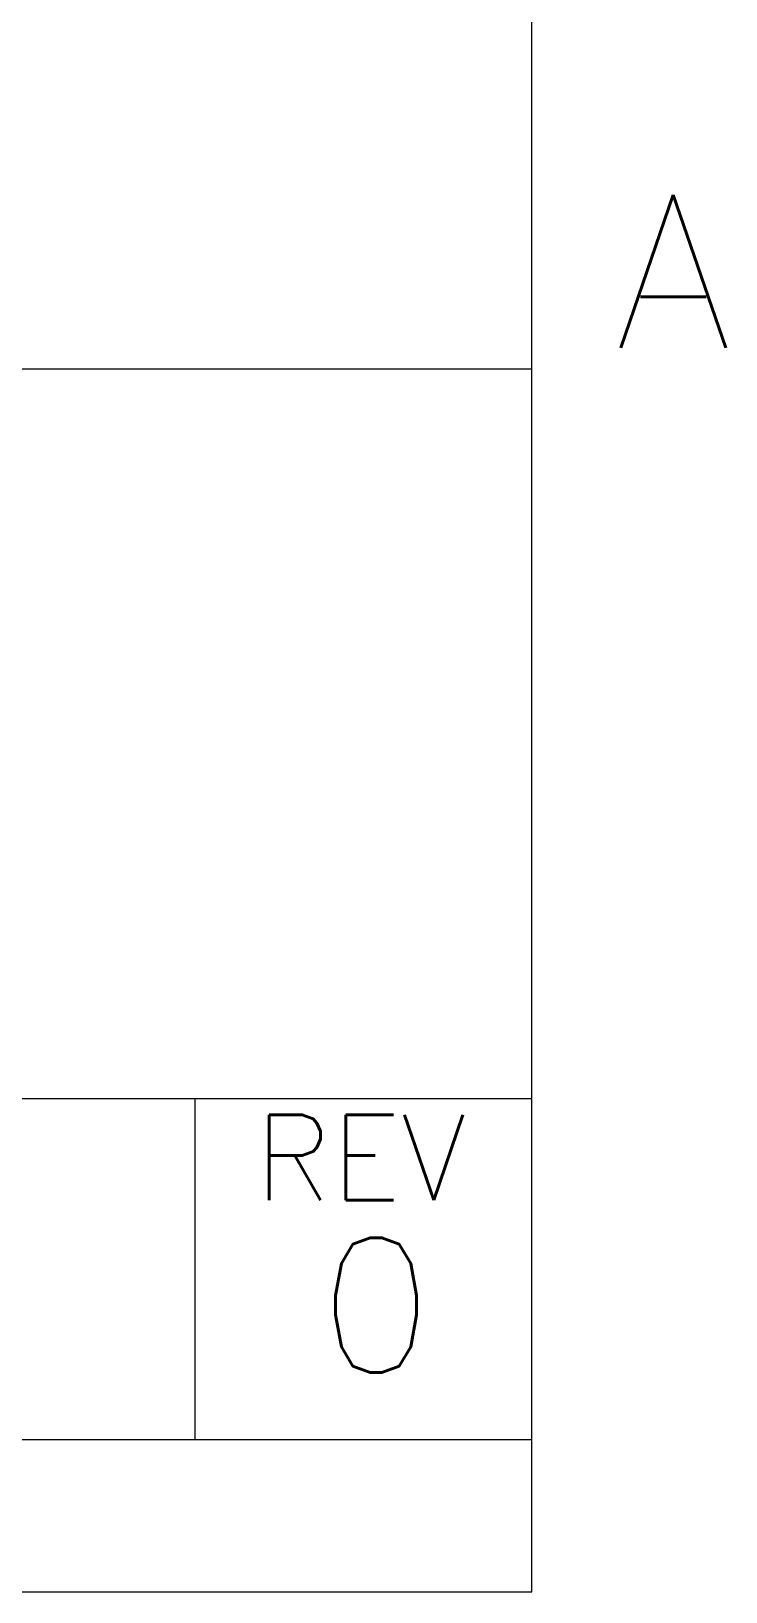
# Model space of a CAD drawing. Extents: x 47 to 273, y 294 to 439.
# Drawn here: x 264.23 to 271.36, y 297.48 to 313.5 of the extents above; entities that cross this region are included whole.
import ezdxf
from ezdxf.enums import TextEntityAlignment as Align

# ---------------------------------------------------------------- set-up
doc = ezdxf.new("R2010")
doc.units = 0
doc.header["$MEASUREMENT"] = 0
doc.layers.get('0').update_dxf_attribs({"linetype": 'CONTINUOUS'})
doc.layers.add('BORDER', color=5, linetype='CONTINUOUS')
doc.styles.get("Standard").update_dxf_attribs({"font": 'simplex.shx'})

# ---------------------------------------------------------------- blocks, each defined once
blk = doc.blocks.new('I10488', base_point=(19.6626, 0.962))
at = {"color": 7}
for tag, p, height in [('WEIGHT', (23.256, 0.6586), 0.1), ('JOB', (20.5621, 0.642), 0.1), ('CUSTOMER', (20.8203, 0.4151), 0.1), ('BY', (20.276, -0.0963), 0.1), ('DATE', (21.6383, -0.0922), 0.1), ('DWG', (24.4135, -0.3365), 0.12), ('CHKDATE', (21.6595, -0.3326), 0.1), ('CHKD', (20.2895, -0.3439), 0.1)]:
    blk.add_attdef(tag, p, '', height=height, dxfattribs=at)
for tag, height, p in [('TITLE', 0.1, (25.5534, 0.2446)), ('TITLE', 0.1, (25.5578, 0.0799)), ('REV', 0.12, (26.8569, -0.311))]:
    blk.add_attdef(tag, text='', height=height, dxfattribs=at).set_placement(p, align=Align.CENTER)
blk = doc.blocks.new('b-size border')
at = {"linetype": 'Continuous', "lineweight": 15}
for p, q in [((19.0244, 0), (19.0244, 12.0003)), ((19.0244, 0.1355), (0, 0.1355)), ((0, 0), (18.9818, 0)), ((10.3816, 0), (19.0244, 0))]:
    blk.add_line(p, q, dxfattribs=at)
at = {"linetype": 'Continuous', "lineweight": 0}
for p, q in [((16.1103, 1.09), (19.0244, 1.09)), ((16.1103, 0.4395), (19.0244, 0.4395)), ((18.724, 0.4395), (18.724, 0.1355))]:
    blk.add_line(p, q, dxfattribs=at)
ref = blk.add_blockref('I10488', (11.6913, 1.4685))
ref.add_attrib('REV', '0', dxfattribs={"color": 7, "height": 0.12}).set_placement((18.8856, 0.1955), align=Align.CENTER)
at = {"linetype": 'Continuous', "lineweight": 0, "insert": (19.0978, 1.245), "char_height": 0.1364, "attachment_point": 1, "rotation": 0.0221}
blk.add_mtext('A', dxfattribs=at)
at = {"linetype": 'Continuous', "lineweight": 0, "insert": (18.8718, 0.425), "char_height": 0.07599, "attachment_point": 2}
blk.add_mtext('REV', dxfattribs=at)

msp = doc.modelspace()

# ---------------------------------------------------------------- block references
at = {"layer": 'BORDER', "ltscale": 24, "xscale": 11.52424173968439, "yscale": 11.52424173968439, "zscale": 11.52424173968439}
msp.add_blockref('b-size border', (50.12749, 297.47713), dxfattribs=at)

doc.saveas('drawing.dxf')
